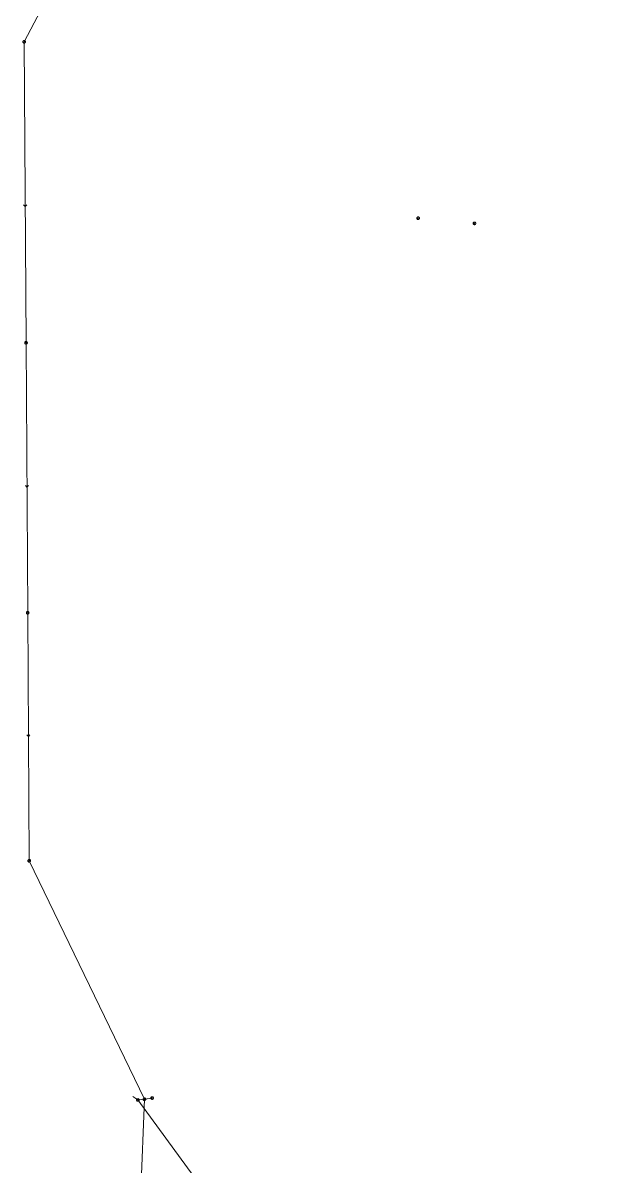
# Model space of a CAD drawing. Header units: metres. Extents: x 25504150 to 25508618, y 6694193 to 6702753.
# Drawn here: x 25506661.5 to 25506860.5, y 6698208.7 to 6698607.2 of the extents above; entities that cross this region are included whole.
import ezdxf

# ---------------------------------------------------------------- set-up
doc = ezdxf.new("R2010")
doc.units = ezdxf.units.M
for name, pattern in [('Paineviemariputket', [0]), ('Sewer_node', [0]), ('Viemariputket', [0]), ('Viemarivarusteet', [0])]:
    doc.linetypes.add(name, pattern=pattern)
for name, color, linetype, lineweight in [('Paineviemariputket', 7, 'Paineviemariputket', 0), ('Sewer_node', 7, 'Sewer_node', 0), ('Viemariputket', 7, 'Viemariputket', 0), ('Viemarivarusteet', 7, 'Viemarivarusteet', 0)]:
    doc.layers.add(name, color=color, linetype=linetype, lineweight=lineweight)

msp = doc.modelspace()

# ---------------------------------------------------------------- linework, layer by layer
at = {"layer": 'Paineviemariputket', "color": 1, "linetype": 'Continuous', "lineweight": 15}
msp.add_polyline3d([(25506701.61, 6698231.76, 31.51), (25506774.21, 6698132.23, 0), (25506860.48, 6698128.43, 31.71)], dxfattribs=at)
at = {"layer": 'Sewer_node', "color": 46, "linetype": 'Continuous', "true_color": 0x7f5f00, "flags": 128}
for points, elevation in [([(25506662.46, 6698600.56), (25506662.45, 6698600.63), (25506662.44, 6698600.7), (25506662.41, 6698600.77), (25506662.37, 6698600.83), (25506662.33, 6698600.89), (25506662.27, 6698600.93), (25506662.21, 6698600.97), (25506662.14, 6698601), (25506662.07, 6698601.01), (25506662, 6698601.02), (25506661.93, 6698601.01), (25506661.86, 6698601), (25506661.79, 6698600.97), (25506661.73, 6698600.93), (25506661.67, 6698600.89), (25506661.63, 6698600.83), (25506661.59, 6698600.77), (25506661.56, 6698600.7), (25506661.55, 6698600.63), (25506661.54, 6698600.56), (25506661.55, 6698600.49), (25506661.56, 6698600.42), (25506661.59, 6698600.35), (25506661.63, 6698600.29), (25506661.67, 6698600.23), (25506661.73, 6698600.19), (25506661.79, 6698600.15), (25506661.86, 6698600.12), (25506661.93, 6698600.11), (25506662, 6698600.1), (25506662.07, 6698600.11), (25506662.14, 6698600.12), (25506662.21, 6698600.15), (25506662.27, 6698600.19), (25506662.33, 6698600.23), (25506662.37, 6698600.29), (25506662.41, 6698600.35), (25506662.44, 6698600.42), (25506662.45, 6698600.49)], 33.45), ([(25506664.21, 6698315.14), (25506664.2, 6698315.21), (25506664.19, 6698315.28), (25506664.16, 6698315.35), (25506664.12, 6698315.41), (25506664.08, 6698315.47), (25506664.02, 6698315.51), (25506663.96, 6698315.55), (25506663.89, 6698315.58), (25506663.82, 6698315.59), (25506663.75, 6698315.6), (25506663.68, 6698315.59), (25506663.61, 6698315.58), (25506663.54, 6698315.55), (25506663.48, 6698315.51), (25506663.42, 6698315.47), (25506663.38, 6698315.41), (25506663.34, 6698315.35), (25506663.31, 6698315.28), (25506663.3, 6698315.21), (25506663.29, 6698315.14), (25506663.3, 6698315.07), (25506663.31, 6698315), (25506663.34, 6698314.93), (25506663.38, 6698314.87), (25506663.42, 6698314.81), (25506663.48, 6698314.77), (25506663.54, 6698314.73), (25506663.61, 6698314.7), (25506663.68, 6698314.69), (25506663.75, 6698314.68), (25506663.82, 6698314.69), (25506663.89, 6698314.7), (25506663.96, 6698314.73), (25506664.02, 6698314.77), (25506664.08, 6698314.81), (25506664.12, 6698314.87), (25506664.16, 6698314.93), (25506664.19, 6698315), (25506664.2, 6698315.07)], 33.54), ([(25506702.07, 6698231.76), (25506702.06, 6698231.83), (25506702.05, 6698231.9), (25506702.02, 6698231.97), (25506701.98, 6698232.03), (25506701.94, 6698232.09), (25506701.88, 6698232.13), (25506701.82, 6698232.17), (25506701.75, 6698232.2), (25506701.68, 6698232.21), (25506701.61, 6698232.22), (25506701.54, 6698232.21), (25506701.47, 6698232.2), (25506701.4, 6698232.17), (25506701.34, 6698232.13), (25506701.28, 6698232.09), (25506701.24, 6698232.03), (25506701.2, 6698231.97), (25506701.17, 6698231.9), (25506701.16, 6698231.83), (25506701.15, 6698231.76), (25506701.16, 6698231.69), (25506701.17, 6698231.62), (25506701.2, 6698231.55), (25506701.24, 6698231.49), (25506701.28, 6698231.43), (25506701.34, 6698231.39), (25506701.4, 6698231.35), (25506701.47, 6698231.32), (25506701.54, 6698231.31), (25506701.61, 6698231.3), (25506701.68, 6698231.31), (25506701.75, 6698231.32), (25506701.82, 6698231.35), (25506701.88, 6698231.39), (25506701.94, 6698231.43), (25506701.98, 6698231.49), (25506702.02, 6698231.55), (25506702.05, 6698231.62), (25506702.06, 6698231.69)], 33.98), ([(25506704.33, 6698232.01), (25506704.32, 6698232.08), (25506704.31, 6698232.15), (25506704.28, 6698232.22), (25506704.24, 6698232.28), (25506704.2, 6698232.34), (25506704.14, 6698232.38), (25506704.08, 6698232.42), (25506704.01, 6698232.45), (25506703.94, 6698232.46), (25506703.87, 6698232.47), (25506703.8, 6698232.46), (25506703.73, 6698232.45), (25506703.66, 6698232.42), (25506703.6, 6698232.38), (25506703.54, 6698232.34), (25506703.5, 6698232.28), (25506703.46, 6698232.22), (25506703.43, 6698232.15), (25506703.42, 6698232.08), (25506703.41, 6698232.01), (25506703.42, 6698231.94), (25506703.43, 6698231.87), (25506703.46, 6698231.8), (25506703.5, 6698231.74), (25506703.54, 6698231.68), (25506703.6, 6698231.64), (25506703.66, 6698231.6), (25506703.73, 6698231.57), (25506703.8, 6698231.56), (25506703.87, 6698231.55), (25506703.94, 6698231.56), (25506704.01, 6698231.57), (25506704.08, 6698231.6), (25506704.14, 6698231.64), (25506704.2, 6698231.68), (25506704.24, 6698231.74), (25506704.28, 6698231.8), (25506704.31, 6698231.87), (25506704.32, 6698231.94)], 33.9), ([(25506707, 6698232.43), (25506706.99, 6698232.5), (25506706.98, 6698232.57), (25506706.95, 6698232.64), (25506706.91, 6698232.7), (25506706.87, 6698232.76), (25506706.81, 6698232.8), (25506706.75, 6698232.84), (25506706.68, 6698232.87), (25506706.61, 6698232.88), (25506706.54, 6698232.89), (25506706.47, 6698232.88), (25506706.4, 6698232.87), (25506706.33, 6698232.84), (25506706.27, 6698232.8), (25506706.21, 6698232.76), (25506706.17, 6698232.7), (25506706.13, 6698232.64), (25506706.1, 6698232.57), (25506706.09, 6698232.5), (25506706.08, 6698232.43), (25506706.09, 6698232.36), (25506706.1, 6698232.29), (25506706.13, 6698232.22), (25506706.17, 6698232.16), (25506706.21, 6698232.1), (25506706.27, 6698232.06), (25506706.33, 6698232.02), (25506706.4, 6698231.99), (25506706.47, 6698231.98), (25506706.54, 6698231.97), (25506706.61, 6698231.98), (25506706.68, 6698231.99), (25506706.75, 6698232.02), (25506706.81, 6698232.06), (25506706.87, 6698232.1), (25506706.91, 6698232.16), (25506706.95, 6698232.22), (25506706.98, 6698232.29), (25506706.99, 6698232.36)], 33.88)]:
    msp.add_lwpolyline(points, close=True, dxfattribs=dict(at, elevation=elevation))
for points in [[(25506661.8, 6698543.72), (25506662.35, 6698543.21), (25506662.86, 6698543.74)], [(25506662.4, 6698445.91), (25506662.95, 6698445.39), (25506663.46, 6698445.93)], [(25506662.94, 6698358.97), (25506663.48, 6698358.45), (25506664, 6698358.99)]]:
    msp.add_lwpolyline(points, dxfattribs=at)
for points in [[(25506799.64, 6698539.08), (25506799.63, 6698539.15), (25506799.62, 6698539.22), (25506799.59, 6698539.29), (25506799.55, 6698539.35), (25506799.51, 6698539.41), (25506799.45, 6698539.45), (25506799.39, 6698539.49), (25506799.32, 6698539.52), (25506799.25, 6698539.53), (25506799.18, 6698539.54), (25506799.11, 6698539.53), (25506799.04, 6698539.52), (25506798.97, 6698539.49), (25506798.91, 6698539.45), (25506798.85, 6698539.41), (25506798.81, 6698539.35), (25506798.77, 6698539.29), (25506798.74, 6698539.22), (25506798.73, 6698539.15), (25506798.72, 6698539.08), (25506798.73, 6698539.01), (25506798.74, 6698538.94), (25506798.77, 6698538.87), (25506798.81, 6698538.81), (25506798.85, 6698538.75), (25506798.91, 6698538.71), (25506798.97, 6698538.67), (25506799.04, 6698538.64), (25506799.11, 6698538.63), (25506799.18, 6698538.62), (25506799.25, 6698538.63), (25506799.32, 6698538.64), (25506799.39, 6698538.67), (25506799.45, 6698538.71), (25506799.51, 6698538.75), (25506799.55, 6698538.81), (25506799.59, 6698538.87), (25506799.62, 6698538.94), (25506799.63, 6698539.01)], [(25506819.25, 6698537.28), (25506819.24, 6698537.35), (25506819.23, 6698537.42), (25506819.2, 6698537.49), (25506819.16, 6698537.55), (25506819.12, 6698537.61), (25506819.06, 6698537.65), (25506819, 6698537.69), (25506818.93, 6698537.72), (25506818.86, 6698537.73), (25506818.79, 6698537.74), (25506818.72, 6698537.73), (25506818.65, 6698537.72), (25506818.58, 6698537.69), (25506818.52, 6698537.65), (25506818.46, 6698537.61), (25506818.42, 6698537.55), (25506818.38, 6698537.49), (25506818.35, 6698537.42), (25506818.34, 6698537.35), (25506818.33, 6698537.28), (25506818.34, 6698537.21), (25506818.35, 6698537.14), (25506818.38, 6698537.07), (25506818.42, 6698537.01), (25506818.46, 6698536.95), (25506818.52, 6698536.91), (25506818.58, 6698536.87), (25506818.65, 6698536.84), (25506818.72, 6698536.83), (25506818.79, 6698536.82), (25506818.86, 6698536.83), (25506818.93, 6698536.84), (25506819, 6698536.87), (25506819.06, 6698536.91), (25506819.12, 6698536.95), (25506819.16, 6698537.01), (25506819.2, 6698537.07), (25506819.23, 6698537.14), (25506819.24, 6698537.21)], [(25506663.1, 6698495.67), (25506663.09, 6698495.74), (25506663.08, 6698495.81), (25506663.05, 6698495.88), (25506663.01, 6698495.94), (25506662.97, 6698496), (25506662.91, 6698496.04), (25506662.85, 6698496.08), (25506662.78, 6698496.11), (25506662.71, 6698496.12), (25506662.64, 6698496.13), (25506662.57, 6698496.12), (25506662.5, 6698496.11), (25506662.43, 6698496.08), (25506662.37, 6698496.04), (25506662.31, 6698496), (25506662.27, 6698495.94), (25506662.23, 6698495.88), (25506662.2, 6698495.81), (25506662.19, 6698495.74), (25506662.18, 6698495.67), (25506662.19, 6698495.6), (25506662.2, 6698495.53), (25506662.23, 6698495.46), (25506662.27, 6698495.4), (25506662.31, 6698495.34), (25506662.37, 6698495.3), (25506662.43, 6698495.26), (25506662.5, 6698495.23), (25506662.57, 6698495.22), (25506662.64, 6698495.21), (25506662.71, 6698495.22), (25506662.78, 6698495.23), (25506662.85, 6698495.26), (25506662.91, 6698495.3), (25506662.97, 6698495.34), (25506663.01, 6698495.4), (25506663.05, 6698495.46), (25506663.08, 6698495.53), (25506663.09, 6698495.6)], [(25506663.68, 6698401.58), (25506663.67, 6698401.65), (25506663.66, 6698401.72), (25506663.63, 6698401.79), (25506663.59, 6698401.85), (25506663.55, 6698401.91), (25506663.49, 6698401.95), (25506663.43, 6698401.99), (25506663.36, 6698402.02), (25506663.29, 6698402.03), (25506663.22, 6698402.04), (25506663.15, 6698402.03), (25506663.08, 6698402.02), (25506663.01, 6698401.99), (25506662.95, 6698401.95), (25506662.89, 6698401.91), (25506662.85, 6698401.85), (25506662.81, 6698401.79), (25506662.78, 6698401.72), (25506662.77, 6698401.65), (25506662.76, 6698401.58), (25506662.77, 6698401.51), (25506662.78, 6698401.44), (25506662.81, 6698401.37), (25506662.85, 6698401.31), (25506662.89, 6698401.25), (25506662.95, 6698401.21), (25506663.01, 6698401.17), (25506663.08, 6698401.14), (25506663.15, 6698401.13), (25506663.22, 6698401.12), (25506663.29, 6698401.13), (25506663.36, 6698401.14), (25506663.43, 6698401.17), (25506663.49, 6698401.21), (25506663.55, 6698401.25), (25506663.59, 6698401.31), (25506663.63, 6698401.37), (25506663.66, 6698401.44), (25506663.67, 6698401.51)]]:
    msp.add_lwpolyline(points, close=True, dxfattribs=at)
at = {"layer": 'Viemariputket', "color": 1, "linetype": 'Continuous', "lineweight": 15}
for p, q in [((25506662, 6698600.56, 30.2), (25506699.37, 6698671.99, 30.22)), ((25506662.64, 6698495.67, 30.1), (25506662, 6698600.56, 30.19)), ((25506663.22, 6698401.58, 30), (25506662.64, 6698495.67, 30.1)), ((25506663.75, 6698315.14, 29.86), (25506663.22, 6698401.58, 30)), ((25506703.87, 6698232.01, 29.8), (25506663.75, 6698315.14, 29.85)), ((25506701.61, 6698231.76, 31.95), (25506699.87, 6698232.98)), ((25506703.87, 6698232.01, 29.7), (25506699.99, 6698132.27)), ((25506703.87, 6698232.01, 31.4), (25506701.61, 6698231.76, 31.38)), ((25506703.87, 6698232.01), (25506706.54, 6698232.43))]:
    msp.add_line(p, q, dxfattribs=at)
at = {"layer": 'Viemarivarusteet', "color": 1}
for p in [(25506662, 6698600.56, 33.45), (25506799.18, 6698539.08), (25506818.79, 6698537.28), (25506662.64, 6698495.67), (25506663.22, 6698401.58), (25506663.75, 6698315.14, 33.54), (25506701.61, 6698231.76, 33.98), (25506703.87, 6698232.01, 33.9), (25506706.54, 6698232.43, 33.88)]:
    msp.add_point(p, dxfattribs=at)

doc.saveas('drawing.dxf')
